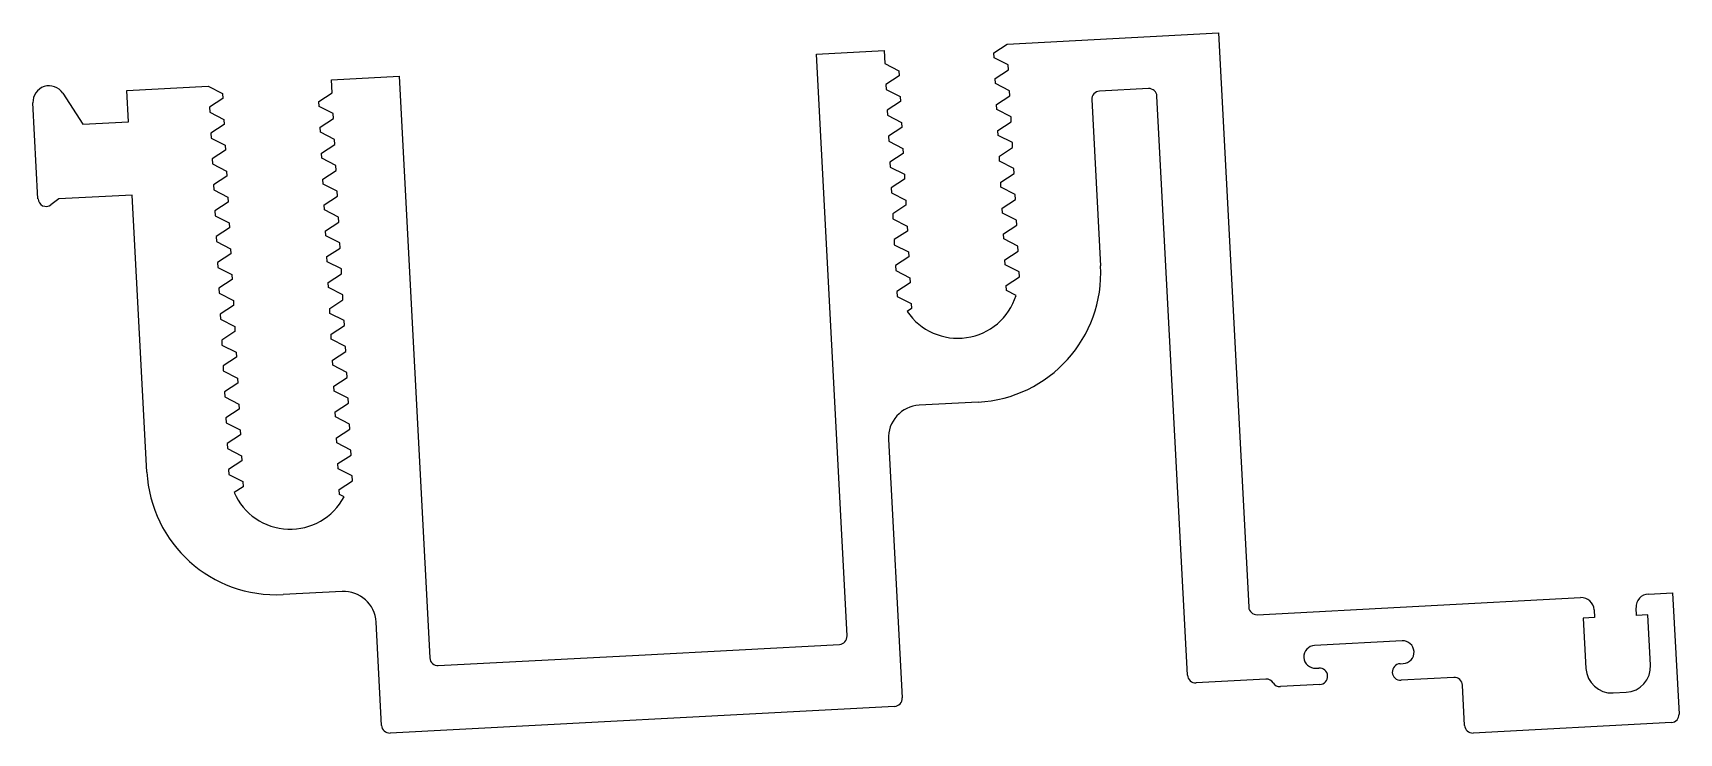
# Model space of a CAD drawing. Extents: x 4.6 to 85.3, y 3.5 to 37.8.
import ezdxf

# ---------------------------------------------------------------- set-up
doc = ezdxf.new("R2010")
doc.units = 0
doc.layers.get('0').update_dxf_attribs({"linetype": 'CONTINUOUS'})

msp = doc.modelspace()

# ---------------------------------------------------------------- linework, layer by layer
for p, q in [((51.712, 36.802), (52.364, 37.225)), ((52.364, 37.225), (62.728, 37.772)), ((62.728, 37.772), (64.214, 9.633)), ((43.004, 36.731), (46.327, 36.906)), ((44.51, 8.219), (43.004, 36.731)), ((46.327, 36.906), (46.361, 36.272)), ((51.725, 36.556), (51.712, 36.802)), ((52.418, 36.203), (51.725, 36.556)), ((19.215, 35.475), (22.538, 35.65)), ((22.538, 35.65), (24.044, 7.138)), ((46.361, 36.272), (47.053, 35.92)), ((47.066, 35.674), (46.415, 35.25)), ((47.053, 35.92), (47.066, 35.674)), ((51.779, 35.533), (52.431, 35.957)), ((51.792, 35.287), (51.779, 35.533)), ((52.431, 35.957), (52.418, 36.203)), ((6.035, 34.82), (7.024, 33.298)), ((9.181, 34.945), (13.179, 35.156)), ((9.262, 33.416), (9.181, 34.945)), ((13.179, 35.156), (13.871, 34.803)), ((13.871, 34.803), (13.884, 34.557)), ((18.597, 34.417), (19.249, 34.841)), ((19.249, 34.841), (19.215, 35.475)), ((46.415, 35.25), (46.428, 35.004)), ((46.428, 35.004), (47.12, 34.651)), ((52.485, 34.935), (51.792, 35.287)), ((52.498, 34.689), (52.485, 34.935)), ((59.295, 35.048), (56.892, 34.921)), ((4.825, 29.645), (4.577, 34.346)), ((13.884, 34.557), (13.233, 34.134)), ((13.233, 34.134), (13.246, 33.888)), ((18.61, 34.171), (18.597, 34.417)), ((19.303, 33.818), (18.61, 34.171)), ((47.133, 34.405), (46.482, 33.982)), ((46.482, 33.982), (46.495, 33.736)), ((47.12, 34.651), (47.133, 34.405)), ((51.846, 34.265), (52.498, 34.689)), ((51.859, 34.019), (51.846, 34.265)), ((52.552, 33.666), (51.859, 34.019)), ((56.516, 34.503), (56.947, 26.352)), ((61.211, 6.295), (59.712, 34.672)), ((7.024, 33.298), (9.262, 33.416)), ((13.246, 33.888), (13.938, 33.535)), ((13.951, 33.289), (13.299, 32.866)), ((13.938, 33.535), (13.951, 33.289)), ((18.664, 33.149), (19.316, 33.572)), ((18.677, 32.903), (18.664, 33.149)), ((19.316, 33.572), (19.303, 33.818)), ((46.495, 33.736), (47.187, 33.383)), ((47.2, 33.137), (46.548, 32.714)), ((47.187, 33.383), (47.2, 33.137)), ((51.913, 32.997), (52.565, 33.42)), ((52.565, 33.42), (52.552, 33.666)), ((13.299, 32.866), (13.312, 32.62)), ((13.312, 32.62), (14.005, 32.267)), ((19.37, 32.55), (18.677, 32.903)), ((18.731, 31.881), (19.383, 32.304)), ((19.383, 32.304), (19.37, 32.55)), ((46.548, 32.714), (46.561, 32.468)), ((46.561, 32.468), (47.254, 32.115)), ((51.926, 32.751), (51.913, 32.997)), ((52.619, 32.398), (51.926, 32.751)), ((52.632, 32.152), (52.619, 32.398)), ((14.018, 32.021), (13.366, 31.597)), ((13.366, 31.597), (13.379, 31.351)), ((14.005, 32.267), (14.018, 32.021)), ((18.744, 31.635), (18.731, 31.881)), ((19.437, 31.282), (18.744, 31.635)), ((47.267, 31.869), (46.615, 31.445)), ((47.254, 32.115), (47.267, 31.869)), ((51.98, 31.729), (52.632, 32.152)), ((51.993, 31.483), (51.98, 31.729)), ((13.379, 31.351), (14.072, 30.999)), ((14.085, 30.753), (13.433, 30.329)), ((14.072, 30.999), (14.085, 30.753)), ((18.798, 30.612), (19.45, 31.036)), ((19.45, 31.036), (19.437, 31.282)), ((46.615, 31.445), (46.628, 31.199)), ((46.628, 31.199), (47.321, 30.847)), ((47.321, 30.847), (47.334, 30.601)), ((52.686, 31.13), (51.993, 31.483)), ((52.047, 30.46), (52.699, 30.884)), ((52.699, 30.884), (52.686, 31.13)), ((13.433, 30.329), (13.446, 30.083)), ((13.446, 30.083), (14.139, 29.731)), ((18.811, 30.366), (18.798, 30.612)), ((19.504, 30.014), (18.811, 30.366)), ((19.517, 29.768), (19.504, 30.014)), ((47.334, 30.601), (46.682, 30.177)), ((46.682, 30.177), (46.695, 29.931)), ((46.695, 29.931), (47.388, 29.579)), ((52.06, 30.214), (52.047, 30.46)), ((52.753, 29.862), (52.06, 30.214)), ((5.843, 29.634), (5.459, 29.348)), ((9.451, 29.825), (5.843, 29.634)), ((10.168, 16.251), (9.451, 29.825)), ((14.152, 29.485), (13.5, 29.061)), ((14.139, 29.731), (14.152, 29.485)), ((18.865, 29.344), (19.517, 29.768)), ((18.878, 29.098), (18.865, 29.344)), ((19.571, 28.746), (18.878, 29.098)), ((47.401, 29.332), (46.749, 28.909)), ((47.388, 29.579), (47.401, 29.332)), ((52.114, 29.192), (52.766, 29.616)), ((52.127, 28.946), (52.114, 29.192)), ((52.766, 29.616), (52.753, 29.862)), ((13.5, 29.061), (13.513, 28.815)), ((13.513, 28.815), (14.206, 28.462)), ((14.206, 28.462), (14.219, 28.216)), ((18.932, 28.076), (19.584, 28.5)), ((19.584, 28.5), (19.571, 28.746)), ((46.749, 28.909), (46.762, 28.663)), ((46.762, 28.663), (47.455, 28.31)), ((47.455, 28.31), (47.468, 28.064)), ((52.82, 28.594), (52.127, 28.946)), ((52.181, 27.924), (52.833, 28.348)), ((52.833, 28.348), (52.82, 28.594)), ((14.219, 28.216), (13.567, 27.793)), ((13.567, 27.793), (13.58, 27.547)), ((13.58, 27.547), (14.273, 27.194)), ((18.945, 27.83), (18.932, 28.076)), ((19.638, 27.477), (18.945, 27.83)), ((19.651, 27.231), (19.638, 27.477)), ((47.468, 28.064), (46.816, 27.641)), ((46.816, 27.641), (46.829, 27.395)), ((52.194, 27.678), (52.181, 27.924)), ((52.887, 27.325), (52.194, 27.678)), ((14.286, 26.948), (13.634, 26.524)), ((14.273, 27.194), (14.286, 26.948)), ((18.999, 26.808), (19.651, 27.231)), ((19.012, 26.562), (18.999, 26.808)), ((46.829, 27.395), (47.522, 27.042)), ((47.535, 26.796), (46.883, 26.372)), ((47.522, 27.042), (47.535, 26.796)), ((52.248, 26.656), (52.9, 27.079)), ((52.261, 26.41), (52.248, 26.656)), ((52.9, 27.079), (52.887, 27.325)), ((13.634, 26.524), (13.647, 26.278)), ((13.647, 26.278), (14.34, 25.926)), ((14.34, 25.926), (14.353, 25.68)), ((19.705, 26.209), (19.012, 26.562)), ((19.066, 25.539), (19.718, 25.963)), ((19.718, 25.963), (19.705, 26.209)), ((46.883, 26.372), (46.896, 26.126)), ((46.896, 26.126), (47.589, 25.774)), ((52.954, 26.057), (52.261, 26.41)), ((52.967, 25.811), (52.954, 26.057)), ((14.353, 25.68), (13.701, 25.256)), ((13.701, 25.256), (13.714, 25.01)), ((19.079, 25.293), (19.066, 25.539)), ((19.772, 24.941), (19.079, 25.293)), ((47.602, 25.528), (46.95, 25.104)), ((46.95, 25.104), (46.963, 24.858)), ((47.589, 25.774), (47.602, 25.528)), ((52.315, 25.387), (52.967, 25.811)), ((52.328, 25.141), (52.315, 25.387)), ((52.798, 24.902), (52.328, 25.141)), ((13.714, 25.01), (14.407, 24.658)), ((14.42, 24.412), (13.768, 23.988)), ((14.407, 24.658), (14.42, 24.412)), ((19.133, 24.271), (19.785, 24.695)), ((19.146, 24.025), (19.133, 24.271)), ((19.785, 24.695), (19.772, 24.941)), ((46.963, 24.858), (47.656, 24.506)), ((47.669, 24.26), (47.459, 24.123)), ((47.656, 24.506), (47.669, 24.26)), ((13.768, 23.988), (13.781, 23.742)), ((13.781, 23.742), (14.474, 23.389)), ((19.839, 23.673), (19.146, 24.025)), ((19.2, 23.003), (19.852, 23.427)), ((19.852, 23.427), (19.839, 23.673)), ((14.487, 23.143), (13.835, 22.72)), ((13.835, 22.72), (13.848, 22.474)), ((14.474, 23.389), (14.487, 23.143)), ((19.213, 22.757), (19.2, 23.003)), ((19.905, 22.404), (19.213, 22.757)), ((13.848, 22.474), (14.541, 22.121)), ((14.554, 21.875), (13.902, 21.452)), ((14.541, 22.121), (14.554, 21.875)), ((19.267, 21.735), (19.918, 22.158)), ((19.918, 22.158), (19.905, 22.404)), ((13.902, 21.452), (13.915, 21.205)), ((13.915, 21.205), (14.608, 20.853)), ((19.28, 21.489), (19.267, 21.735)), ((19.972, 21.136), (19.28, 21.489)), ((19.985, 20.89), (19.972, 21.136)), ((14.621, 20.607), (13.969, 20.183)), ((14.608, 20.853), (14.621, 20.607)), ((19.334, 20.467), (19.985, 20.89)), ((19.347, 20.221), (19.334, 20.467)), ((20.039, 19.868), (19.347, 20.221)), ((13.969, 20.183), (13.982, 19.937)), ((13.982, 19.937), (14.675, 19.585)), ((14.675, 19.585), (14.688, 19.339)), ((19.401, 19.198), (20.052, 19.622)), ((20.052, 19.622), (20.039, 19.868)), ((50.94, 19.676), (48.046, 19.523)), ((14.688, 19.339), (14.036, 18.915)), ((14.036, 18.915), (14.049, 18.669)), ((14.049, 18.669), (14.742, 18.316)), ((19.414, 18.952), (19.401, 19.198)), ((20.106, 18.6), (19.414, 18.952)), ((20.119, 18.354), (20.106, 18.6)), ((14.755, 18.07), (14.103, 17.647)), ((14.742, 18.316), (14.755, 18.07)), ((19.468, 17.93), (20.119, 18.354)), ((19.481, 17.684), (19.468, 17.93)), ((46.545, 17.854), (47.214, 5.182)), ((14.103, 17.647), (14.116, 17.401)), ((14.116, 17.401), (14.809, 17.048)), ((14.809, 17.048), (14.822, 16.802)), ((20.173, 17.331), (19.481, 17.684)), ((19.535, 16.662), (20.186, 17.085)), ((20.186, 17.085), (20.173, 17.331)), ((14.822, 16.802), (14.17, 16.379)), ((14.17, 16.379), (14.183, 16.133)), ((19.548, 16.416), (19.535, 16.662)), ((20.24, 16.063), (19.548, 16.416)), ((14.183, 16.133), (14.876, 15.78)), ((14.889, 15.534), (14.446, 15.246)), ((14.876, 15.78), (14.889, 15.534)), ((19.602, 15.394), (20.253, 15.817)), ((19.615, 15.148), (19.602, 15.394)), ((20.253, 15.817), (20.24, 16.063)), ((19.838, 15.034), (19.615, 15.148)), ((19.738, 10.398), (16.844, 10.245)), ((64.631, 9.258), (80.492, 10.096)), ((83.815, 10.271), (85.007, 10.334)), ((85.007, 10.334), (85.321, 4.389)), ((21.675, 3.834), (21.407, 8.896)), ((81.18, 9.114), (80.622, 9.085)), ((80.622, 9.085), (80.752, 6.625)), ((81.16, 9.495), (81.18, 9.114)), ((83.235, 9.223), (83.215, 9.603)), ((83.793, 9.252), (83.235, 9.223)), ((83.923, 6.792), (83.793, 9.252)), ((24.461, 6.763), (34.298, 7.282)), ((34.298, 7.282), (44.134, 7.802)), ((71.733, 7.98), (67.446, 7.753)), ((67.505, 6.637), (67.657, 6.645)), ((71.639, 6.856), (71.791, 6.864)), ((65.056, 6.101), (61.628, 5.92)), ((67.7, 5.834), (65.769, 5.732)), ((74.281, 6.181), (71.682, 6.044)), ((74.802, 3.834), (74.698, 5.806)), ((82.087, 5.423), (82.721, 5.457)), ((46.838, 4.765), (22.092, 3.458)), ((84.946, 3.972), (75.22, 3.458))]:
    msp.add_line(p, q)
for centre, radius, start, end in [((5.37, 34.387), 0.794, 33.02256, 183.02256), ((56.913, 34.524), 0.397, 93.02256, 183.02256), ((59.316, 34.651), 0.397, 3.02256, 93.02256), ((5.222, 29.666), 0.397, 183.02256, 306.72256), ((50.605, 26.017), 6.35, 273.02256, 3.02256), ((49.94, 25.804), 2.997, 214.11418, 342.4866), ((48.13, 17.938), 1.588, 93.02256, 183.02256), ((16.509, 16.586), 6.35, 183.02256, 273.02256), ((17.193, 16.444), 2.997, 203.55851, 331.93093), ((19.822, 8.812), 1.588, 3.02256, 93.02256), ((80.526, 9.461), 0.635, 3.02256, 93.02256), ((83.849, 9.637), 0.635, 93.02256, 183.02256), ((64.61, 9.654), 0.397, 183.02256, 273.02256), ((44.114, 8.198), 0.397, 273.02256, 3.02256), ((67.475, 7.195), 0.559, 93.02256, 273.02256), ((71.762, 7.422), 0.559, 273.02256, 93.02256), ((24.44, 7.159), 0.397, 183.02256, 273.02256), ((67.678, 6.24), 0.406, 273.02256, 93.02256), ((71.661, 6.45), 0.406, 93.02256, 273.02256), ((82.02, 6.692), 1.27, 183.02256, 273.02256), ((82.654, 6.725), 1.27, 273.02256, 3.02256), ((61.607, 6.316), 0.397, 183.02256, 273.02256), ((65.077, 5.705), 0.397, 32.23177, 93.02256), ((65.748, 6.128), 0.397, 212.23177, 273.02256), ((74.302, 5.785), 0.397, 3.02256, 93.02256), ((46.817, 5.161), 0.397, 273.02256, 3.02256), ((84.925, 4.368), 0.397, 273.02256, 3.02256), ((22.071, 3.855), 0.397, 183.02256, 273.02256), ((75.199, 3.855), 0.397, 183.02256, 273.02256)]:
    msp.add_arc(centre, radius, start, end)

doc.saveas('drawing.dxf')
